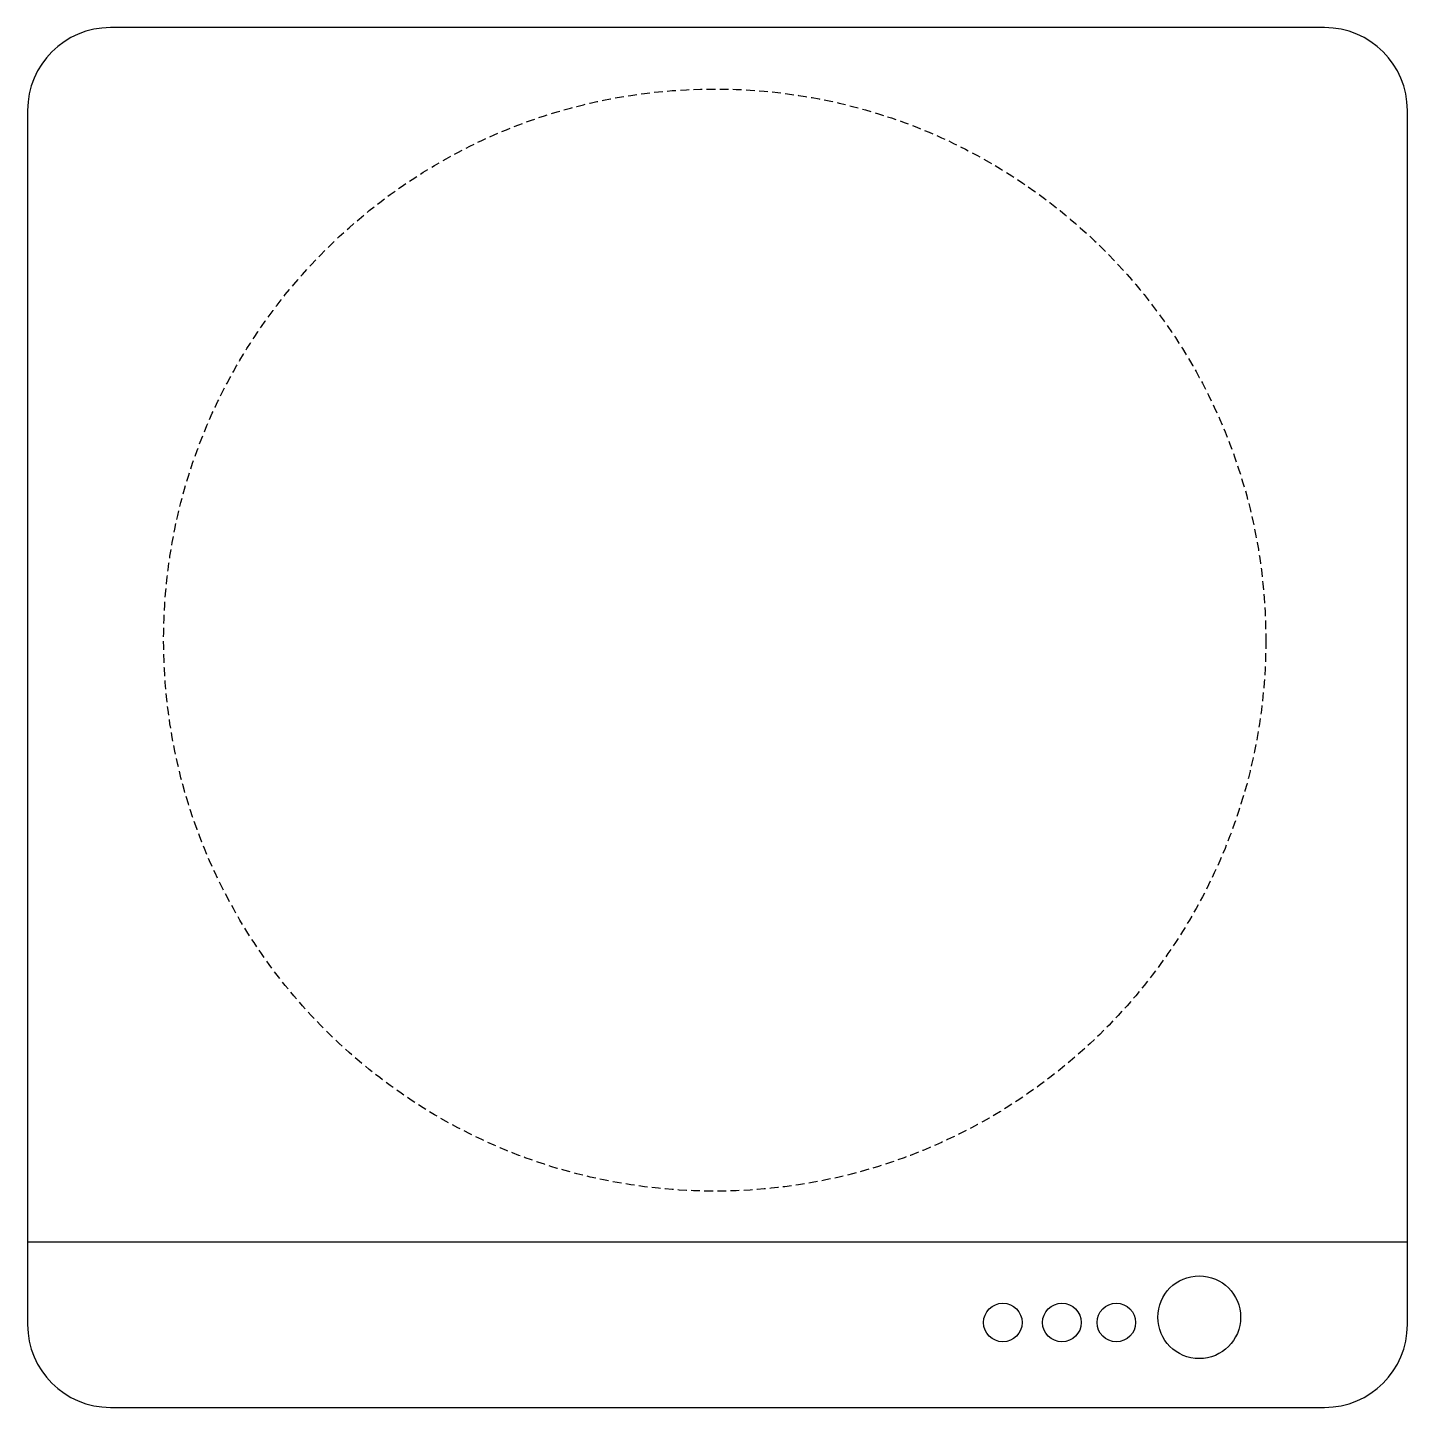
# Model space of a CAD drawing. Extents: x 5059 to 5559, y 3629 to 4129.
import ezdxf

# ---------------------------------------------------------------- set-up
doc = ezdxf.new("R2010")
doc.units = 0
doc.header["$MEASUREMENT"] = 0
doc.linetypes.add('HIDDEN2', pattern=[4.7625, 3.175, -1.5875])
doc.layers.get('0').update_dxf_attribs({"linetype": 'CONTINUOUS'})

msp = doc.modelspace()

# ---------------------------------------------------------------- linework, layer by layer
at = {"color": 4}
for p, q in [((5529.1, 4129.15), (5089.1, 4129.15)), ((5059.1, 4099.15), (5059.1, 3659.15)), ((5559.1, 3659.15), (5559.1, 4099.15)), ((5059.1, 3689.15), (5559.1, 3689.15)), ((5089.1, 3629.15), (5529.1, 3629.15))]:
    msp.add_line(p, q, dxfattribs=at)
at = {"color": 2, "linetype": 'HIDDEN2'}
msp.add_circle((5308.09, 3907.21), 199.69, dxfattribs=at)
at = {"color": 2}
for centre, radius in [((5483.67, 3661.82), 15), ((5412.51, 3659.91), 7), ((5433.91, 3659.91), 7), ((5453.63, 3659.91), 7)]:
    msp.add_circle(centre, radius, dxfattribs=at)
at = {"color": 4}
for centre, start, end in [((5089.1, 4099.15), 90, 180), ((5529.1, 4099.15), 0, 90), ((5089.1, 3659.15), 180, 270), ((5529.1, 3659.15), 270, 0)]:
    msp.add_arc(centre, 30, start, end, dxfattribs=at)

doc.saveas('drawing.dxf')
